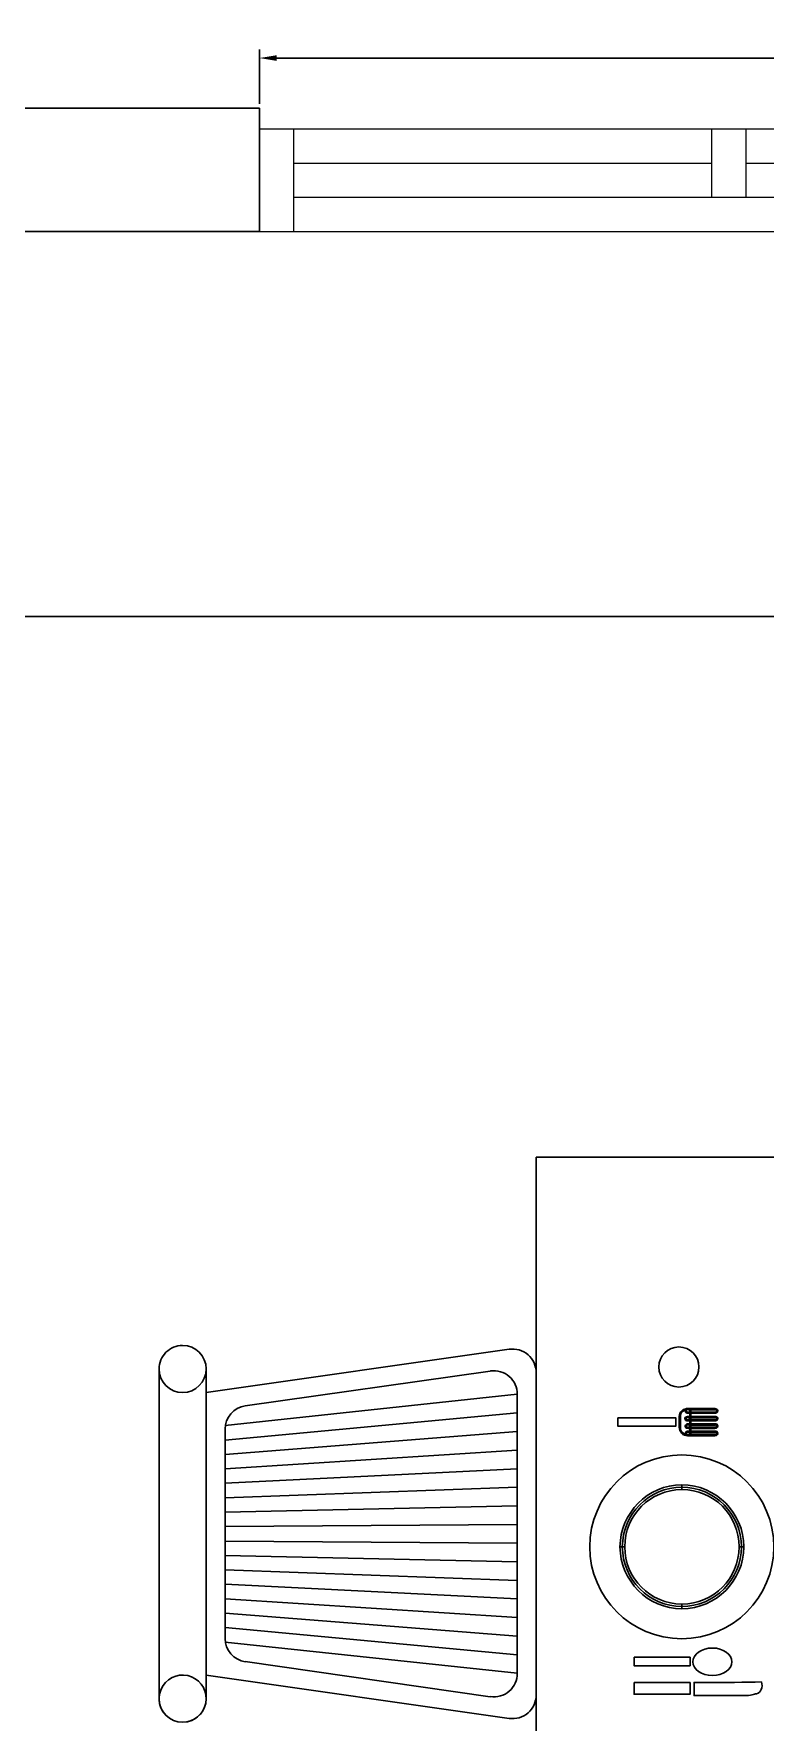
# Model space of a CAD drawing. Header units: millimetres. Extents: x -3817 to 5248, y 289 to 3424.
# Drawn here: x 2109.3 to 2215.9, y 2094.7 to 2341 of the extents above; entities that cross this region are included whole.
import ezdxf

# ---------------------------------------------------------------- set-up
doc = ezdxf.new("R2010")
doc.units = ezdxf.units.MM
for name, color, linetype, lineweight in [('1 FENETRES', 191, 'Continuous', 15), ('AMENAGEMENT', 8, 'Continuous', 9), ('FENETRE', 191, 'Continuous', 5), ('Mobilier', 8, 'Continuous', 25)]:
    doc.layers.add(name, color=color, linetype=linetype, lineweight=lineweight)
doc.styles.get("Standard").update_dxf_attribs({"font": 'arial.ttf'})
doc.dimstyles.new('ISO-25', dxfattribs={"dimtxt": 2.5, "dimasz": 2.5, "dimexe": 1.25, "dimexo": 0.625, "dimtad": 1, "dimtxsty": 'Standard', "dimcen": 2.5, "dimadec": 0, "dimazin": 0, "dimtfac": 1, "dimtmove": 0, "dimatfit": 3, "dimfxl": 1, "dimarcsym": 0})

# ---------------------------------------------------------------- blocks, each defined once
blk = doc.blocks.new('200aa')
at = {"layer": '1 FENETRES'}
for p, q in [((6125.4, 123.99), (6325.4, 123.99)), ((6125.4, 108.99), (6125.4, 123.99)), ((6130.4, 108.99), (6130.4, 123.99)), ((6191.3, 113.99), (6191.3, 123.99)), ((6196.3, 113.99), (6196.3, 123.99)), ((6254.5, 113.99), (6254.5, 123.99)), ((6259.5, 113.99), (6259.5, 123.99)), ((6320.4, 108.99), (6320.4, 123.99)), ((6325.4, 108.99), (6325.4, 123.99)), ((6130.4, 118.99), (6191.3, 118.99)), ((6196.3, 118.99), (6254.5, 118.99)), ((6259.5, 118.99), (6320.4, 118.99)), ((6130.4, 113.99), (6320.4, 113.99)), ((6125.4, 108.99), (6325.4, 108.99))]:
    blk.add_line(p, q, dxfattribs=at)
blk = doc.blocks.new('salle à manger_01')
at = {"layer": 'Mobilier'}
for p, q in [((100.45, -44.48), (100.45, 45.52)), ((-97.39, -44.48), (100.45, -44.48)), ((43.33, -44.48), (77.57, -44.48)), ((48.96, -77.45), (45.64, -46.48)), ((75.26, -46.48), (45.64, -46.48)), ((50.5, -77.48), (47.61, -46.48)), ((52.03, -77.48), (49.59, -46.48)), ((53.56, -77.48), (51.56, -46.48)), ((55.09, -77.48), (53.54, -46.48)), ((56.62, -77.48), (55.51, -46.48)), ((58.15, -77.48), (57.49, -46.48)), ((59.68, -77.48), (59.46, -46.48)), ((61.21, -77.48), (61.44, -46.48)), ((62.75, -77.48), (63.41, -46.48)), ((64.28, -77.48), (65.39, -46.48)), ((65.81, -77.48), (67.36, -46.48)), ((67.34, -77.48), (69.34, -46.48)), ((71.31, -46.48), (68.87, -77.48)), ((70.4, -77.48), (73.28, -46.48)), ((71.94, -77.45), (75.26, -46.48)), ((45.45, -79.48), (40.86, -47.34)), ((75.45, -79.48), (80.04, -47.34)), ((46.88, -75.34), (43.16, -49.34)), ((74.02, -75.34), (77.73, -49.34)), ((71.55, -77.48), (49.35, -77.48)), ((77.95, -79.48), (42.95, -79.48)), ((40.45, -81.98), (40.45, -81.98)), ((80.45, -81.98), (80.45, -81.98)), ((77.95, -84.48), (42.95, -84.48))]:
    blk.add_line(p, q, dxfattribs=at)
for points in [[(43.48, -21.11), (43.55, -20.94), (43.65, -20.8), (43.78, -20.69), (43.93, -20.6), (44.11, -20.53), (44.3, -20.52), (44.51, -20.53), (44.73, -20.58), (44.71, -21.26), (44.7, -21.94), (44.69, -22.67), (44.67, -23.45), (44.67, -24.32), (44.67, -25.72), (44.67, -27.05), (44.67, -27.72), (44.47, -27.73), (44.26, -27.73), (44.06, -27.73), (43.87, -27.73), (43.69, -27.73), (43.52, -27.72), (43.38, -27.72), (43.27, -27.72), (43.28, -27.2), (43.29, -26.69), (43.29, -26.2), (43.28, -25.78), (43.28, -25.08), (43.28, -24.03), (43.27, -23), (43.27, -22.4), (43.28, -22.17), (43.3, -21.95), (43.33, -21.76), (43.35, -21.59), (43.39, -21.45), (43.43, -21.33), (43.46, -21.22), (43.48, -21.11), (43.48, -21.11)], [(52.99, -29.03), (52.99, -29.03), (53.03, -28.39), (53.13, -27.79), (53.26, -27.21), (53.48, -26.66), (53.73, -26.13), (54.03, -25.61), (54.38, -25.15), (54.78, -24.73), (55.21, -24.33), (55.67, -23.98), (56.17, -23.68), (56.71, -23.43), (57.26, -23.22), (57.85, -23.08), (58.44, -22.98), (59.07, -22.95), (59.07, -22.45), (58.4, -22.48), (57.76, -22.58), (57.12, -22.75), (56.51, -22.97), (55.94, -23.25), (55.41, -23.58), (54.91, -23.97), (54.44, -24.37), (54.01, -24.85), (53.63, -25.35), (53.29, -25.9), (53.01, -26.46), (52.79, -27.08), (52.63, -27.69), (52.53, -28.36), (52.49, -29.03), (52.49, -29.03), (52.99, -29.03)], [(59.07, -35.34), (59.72, -35.3), (60.34, -35.2), (60.95, -35.05), (61.53, -34.84), (62.08, -34.57), (62.6, -34.25), (63.08, -33.89), (63.53, -33.49), (63.95, -33.04), (64.31, -32.56), (64.63, -32.04), (64.9, -31.47), (65.11, -30.91), (65.26, -30.29), (65.36, -29.68), (65.4, -29.03), (65.36, -28.38), (65.26, -27.74), (65.11, -27.15), (64.9, -26.56), (64.63, -26.01), (64.31, -25.48), (63.95, -25), (63.53, -24.55), (63.08, -24.15), (62.6, -23.78), (62.08, -23.47), (61.53, -23.2), (60.95, -22.98), (60.34, -22.83), (59.72, -22.73), (59.07, -22.7), (58.42, -22.73), (57.81, -22.83), (57.19, -22.98), (56.61, -23.2), (56.06, -23.47), (55.54, -23.78), (55.06, -24.15), (54.61, -24.55), (54.19, -25), (53.83, -25.48), (53.51, -26.01), (53.24, -26.56), (53.03, -27.15), (52.88, -27.74), (52.78, -28.38), (52.74, -29.03), (52.78, -29.68), (52.88, -30.29), (53.03, -30.91), (53.24, -31.47), (53.51, -32.04), (53.83, -32.56), (54.19, -33.04), (54.61, -33.49), (55.06, -33.89), (55.54, -34.25), (56.06, -34.57), (56.61, -34.84), (57.19, -35.05), (57.81, -35.2), (58.42, -35.3), (59.07, -35.34), (59.07, -35.34)], [(59.07, -22.95), (59.07, -22.95), (59.7, -22.98), (60.29, -23.08), (60.88, -23.22), (61.43, -23.43), (61.97, -23.68), (62.47, -23.98), (62.93, -24.33), (63.37, -24.73), (63.76, -25.15), (64.11, -25.61), (64.41, -26.13), (64.66, -26.66), (64.88, -27.21), (65.01, -27.79), (65.11, -28.39), (65.15, -29.03), (65.65, -29.03), (65.61, -28.36), (65.51, -27.69), (65.35, -27.08), (65.13, -26.46), (64.85, -25.9), (64.51, -25.35), (64.13, -24.85), (63.7, -24.37), (63.23, -23.97), (62.73, -23.58), (62.2, -23.25), (61.63, -22.97), (61.02, -22.75), (60.39, -22.58), (59.74, -22.48), (59.07, -22.45), (59.07, -22.45), (59.07, -22.95)], [(46.86, -27.86), (47.16, -27.82), (47.43, -27.69), (47.68, -27.5), (47.9, -27.26), (48.08, -26.95), (48.21, -26.59), (48.3, -26.2), (48.32, -25.78), (48.3, -25.36), (48.21, -24.98), (48.08, -24.63), (47.9, -24.32), (47.68, -24.07), (47.43, -23.87), (47.16, -23.75), (46.86, -23.71), (46.57, -23.75), (46.3, -23.87), (46.04, -24.07), (45.83, -24.32), (45.65, -24.63), (45.52, -24.98), (45.43, -25.36), (45.4, -25.78), (45.43, -26.2), (45.52, -26.59), (45.65, -26.95), (45.83, -27.26), (46.04, -27.5), (46.3, -27.69), (46.57, -27.82), (46.86, -27.86), (46.86, -27.86)], [(70.99, -25.57), (70.99, -25.57), (70.98, -25.45), (71, -25.39), (71.03, -25.35), (71.1, -25.34), (71.1, -25.21), (70.98, -25.25), (70.9, -25.34), (70.87, -25.45), (70.86, -25.57), (70.86, -25.57), (70.86, -25.57), (70.89, -25.61), (70.92, -25.62), (70.96, -25.61), (70.99, -25.57), (70.99, -25.57)], [(70.99, -28.33), (70.99, -28.33), (70.99, -25.57), (70.86, -25.57), (70.86, -28.33), (70.86, -28.33), (70.86, -28.33), (70.89, -28.37), (70.92, -28.39), (70.96, -28.37), (70.99, -28.33), (70.99, -28.33)], [(71.1, -28.63), (71.21, -28.6), (71.26, -28.53), (71.28, -28.42), (71.28, -28.3), (71.28, -25.53), (71.28, -25.41), (71.26, -25.34), (71.21, -25.29), (71.1, -25.27), (71.1, -25.27), (71, -25.3), (70.95, -25.36), (70.92, -25.45), (70.92, -25.57), (70.92, -28.33), (70.92, -28.45), (70.95, -28.54), (71, -28.6), (71.1, -28.63), (71.1, -28.63), (71.1, -28.63)], [(71.1, -25.34), (71.1, -25.34), (71.19, -25.34), (71.21, -25.36), (71.23, -25.41), (71.22, -25.53), (71.35, -25.53), (71.33, -25.41), (71.31, -25.31), (71.22, -25.24), (71.1, -25.21), (71.1, -25.21), (71.1, -25.21), (71.07, -25.24), (71.05, -25.27), (71.07, -25.31), (71.1, -25.34), (71.1, -25.34)], [(71.1, -25.34), (71.1, -25.27), (71.1, -25.27), (71.1, -25.27), (71.1, -25.27), (71.1, -25.21), (71.1, -25.21), (71.07, -25.24), (71.05, -25.27), (71.07, -25.31), (71.1, -25.34), (71.1, -25.34)], [(71.22, -25.53), (71.22, -25.53), (71.22, -28.3), (71.35, -28.3), (71.35, -25.53), (71.35, -25.53), (71.35, -25.53), (71.32, -25.49), (71.28, -25.47), (71.24, -25.49), (71.22, -25.53), (71.22, -25.53)], [(71.77, -25.57), (71.77, -25.57), (71.76, -25.45), (71.78, -25.39), (71.81, -25.35), (71.89, -25.34), (71.89, -25.21), (71.76, -25.25), (71.68, -25.34), (71.65, -25.45), (71.64, -25.57), (71.64, -25.57), (71.64, -25.57), (71.67, -25.61), (71.71, -25.62), (71.74, -25.61), (71.77, -25.57), (71.77, -25.57)], [(71.77, -28.33), (71.77, -28.33), (71.77, -25.57), (71.64, -25.57), (71.64, -28.33), (71.64, -28.33), (71.64, -28.33), (71.67, -28.37), (71.71, -28.39), (71.74, -28.37), (71.77, -28.33), (71.77, -28.33)], [(71.89, -28.63), (71.97, -28.6), (72.04, -28.53), (72.06, -28.42), (72.06, -28.3), (72.06, -25.53), (72.06, -25.41), (72.04, -25.34), (71.97, -25.29), (71.89, -25.27), (71.89, -25.27), (71.78, -25.3), (71.73, -25.36), (71.71, -25.45), (71.71, -25.57), (71.71, -28.33), (71.71, -28.45), (71.73, -28.54), (71.78, -28.6), (71.89, -28.63), (71.89, -28.63), (71.89, -28.63)], [(71.89, -25.34), (71.89, -25.34), (71.96, -25.34), (71.99, -25.36), (72.01, -25.41), (72, -25.53), (72.13, -25.53), (72.12, -25.41), (72.09, -25.31), (71.99, -25.24), (71.89, -25.21), (71.89, -25.21), (71.89, -25.21), (71.85, -25.24), (71.83, -25.27), (71.85, -25.31), (71.89, -25.34), (71.89, -25.34)], [(71.89, -25.34), (71.89, -25.27), (71.89, -25.27), (71.89, -25.27), (71.89, -25.27), (71.89, -25.21), (71.89, -25.21), (71.85, -25.24), (71.83, -25.27), (71.85, -25.31), (71.89, -25.34), (71.89, -25.34)], [(72, -25.53), (72, -25.53), (72, -28.3), (72.13, -28.3), (72.13, -25.53), (72.13, -25.53), (72.13, -25.53), (72.1, -25.49), (72.06, -25.47), (72.03, -25.49), (72, -25.53), (72, -25.53)], [(72.56, -25.58), (72.56, -25.58), (72.55, -25.47), (72.58, -25.4), (72.6, -25.36), (72.68, -25.35), (72.68, -25.22), (72.55, -25.26), (72.47, -25.35), (72.45, -25.47), (72.44, -25.58), (72.44, -25.58), (72.44, -25.58), (72.46, -25.62), (72.5, -25.63), (72.54, -25.62), (72.56, -25.58), (72.56, -25.58)], [(72.56, -28.36), (72.56, -28.36), (72.56, -25.58), (72.44, -25.58), (72.44, -28.36), (72.44, -28.36), (72.44, -28.36), (72.46, -28.4), (72.5, -28.41), (72.54, -28.4), (72.56, -28.36), (72.56, -28.36)], [(72.68, -28.65), (72.77, -28.63), (72.82, -28.54), (72.85, -28.44), (72.85, -28.31), (72.85, -25.54), (72.85, -25.43), (72.82, -25.35), (72.77, -25.3), (72.68, -25.29), (72.68, -25.29), (72.58, -25.31), (72.53, -25.38), (72.5, -25.47), (72.5, -25.58), (72.5, -28.36), (72.5, -28.48), (72.53, -28.56), (72.58, -28.63), (72.68, -28.65), (72.68, -28.65), (72.68, -28.65)], [(72.68, -25.35), (72.68, -25.35), (72.74, -25.35), (72.77, -25.38), (72.79, -25.43), (72.78, -25.54), (72.91, -25.54), (72.9, -25.43), (72.87, -25.32), (72.79, -25.25), (72.68, -25.22), (72.68, -25.22), (72.68, -25.22), (72.64, -25.25), (72.63, -25.29), (72.64, -25.32), (72.68, -25.35), (72.68, -25.35)], [(72.68, -25.35), (72.68, -25.29), (72.68, -25.29), (72.68, -25.29), (72.68, -25.29), (72.68, -25.22), (72.68, -25.22), (72.64, -25.25), (72.63, -25.29), (72.64, -25.32), (72.68, -25.35), (72.68, -25.35)], [(72.78, -25.54), (72.78, -25.54), (72.78, -28.31), (72.91, -28.31), (72.91, -25.54), (72.91, -25.54), (72.91, -25.54), (72.88, -25.5), (72.85, -25.48), (72.81, -25.5), (72.78, -25.54), (72.78, -25.54)], [(73.38, -25.57), (73.38, -25.57), (73.37, -25.45), (73.4, -25.39), (73.42, -25.35), (73.5, -25.34), (73.5, -25.21), (73.37, -25.25), (73.29, -25.34), (73.27, -25.45), (73.26, -25.57), (73.26, -25.57), (73.26, -25.57), (73.28, -25.61), (73.32, -25.62), (73.36, -25.61), (73.38, -25.57), (73.38, -25.57)], [(73.38, -28.33), (73.38, -28.33), (73.38, -25.57), (73.26, -25.57), (73.26, -28.33), (73.26, -28.33), (73.26, -28.33), (73.28, -28.37), (73.32, -28.39), (73.36, -28.37), (73.38, -28.33), (73.38, -28.33)], [(73.5, -28.63), (73.6, -28.6), (73.65, -28.53), (73.68, -28.42), (73.68, -28.3), (73.68, -25.53), (73.68, -25.41), (73.65, -25.34), (73.6, -25.29), (73.5, -25.27), (73.5, -25.27), (73.4, -25.3), (73.34, -25.36), (73.32, -25.45), (73.32, -25.57), (73.32, -28.33), (73.32, -28.45), (73.34, -28.54), (73.4, -28.6), (73.5, -28.63), (73.5, -28.63), (73.5, -28.63)], [(73.5, -25.34), (73.5, -25.34), (73.59, -25.34), (73.6, -25.36), (73.63, -25.41), (73.61, -25.53), (73.74, -25.53), (73.73, -25.41), (73.7, -25.31), (73.61, -25.24), (73.5, -25.21), (73.5, -25.21), (73.5, -25.21), (73.46, -25.24), (73.45, -25.27), (73.46, -25.31), (73.5, -25.34), (73.5, -25.34)], [(73.5, -25.34), (73.5, -25.27), (73.5, -25.27), (73.5, -25.27), (73.5, -25.27), (73.5, -25.21), (73.5, -25.21), (73.46, -25.24), (73.45, -25.27), (73.46, -25.31), (73.5, -25.34), (73.5, -25.34)], [(73.61, -25.53), (73.61, -25.53), (73.61, -28.3), (73.74, -28.3), (73.74, -25.53), (73.74, -25.53), (73.74, -25.53), (73.72, -25.49), (73.68, -25.47), (73.64, -25.49), (73.61, -25.53), (73.61, -25.53)], [(44.65, -34.09), (44.65, -28.16), (43.41, -28.16), (43.41, -34.09), (44.65, -34.09), (44.65, -34.09)], [(47.35, -34.09), (47.35, -28.16), (46.45, -28.16), (46.45, -34.09), (47.35, -34.09), (47.35, -34.09)], [(70.92, -28.07), (70.86, -28.13), (70.86, -28.41), (70.99, -28.41), (70.99, -28.13), (70.92, -28.19), (70.99, -28.13), (70.96, -28.09), (70.92, -28.07), (70.89, -28.09), (70.86, -28.13), (70.92, -28.07)], [(71.1, -28.56), (71.1, -28.56), (71.03, -28.55), (71, -28.51), (70.98, -28.45), (70.99, -28.33), (70.86, -28.33), (70.87, -28.45), (70.9, -28.56), (70.98, -28.65), (71.1, -28.69), (71.1, -28.69), (71.1, -28.69), (71.14, -28.67), (71.17, -28.63), (71.14, -28.59), (71.1, -28.56), (71.1, -28.56)], [(70.86, -28.41), (70.86, -28.41), (70.89, -28.59), (70.94, -28.76), (71.01, -28.91), (71.12, -29.05), (71.26, -29.15), (71.41, -29.23), (71.59, -29.28), (71.77, -29.31), (71.77, -29.18), (71.59, -29.18), (71.44, -29.13), (71.31, -29.05), (71.19, -28.97), (71.12, -28.86), (71.04, -28.73), (70.99, -28.59), (70.99, -28.41), (70.99, -28.41), (70.99, -28.41), (70.96, -28.37), (70.92, -28.35), (70.89, -28.37), (70.86, -28.41), (70.86, -28.41)], [(73.77, -28.13), (73.7, -28.07), (73.63, -28.07), (73.51, -28.07), (73.37, -28.07), (73.2, -28.07), (73.01, -28.07), (72.81, -28.07), (72.6, -28.07), (72.37, -28.07), (72.15, -28.07), (71.94, -28.07), (71.72, -28.07), (71.51, -28.07), (71.33, -28.07), (71.17, -28.07), (71.03, -28.07), (70.92, -28.07), (70.92, -28.19), (71.03, -28.19), (71.17, -28.19), (71.33, -28.19), (71.51, -28.19), (71.72, -28.19), (71.94, -28.19), (72.15, -28.19), (72.37, -28.19), (72.6, -28.19), (72.81, -28.19), (73.01, -28.19), (73.2, -28.19), (73.37, -28.19), (73.51, -28.19), (73.63, -28.19), (73.7, -28.19), (73.64, -28.13), (73.7, -28.19), (73.74, -28.17), (73.77, -28.13), (73.74, -28.09), (73.7, -28.07), (73.77, -28.13)], [(70.92, -28.13), (71.03, -28.13), (71.17, -28.13), (71.33, -28.13), (71.51, -28.13), (71.72, -28.13), (71.94, -28.13), (72.15, -28.13), (72.37, -28.13), (72.6, -28.13), (72.81, -28.13), (73.01, -28.13), (73.2, -28.13), (73.37, -28.13), (73.51, -28.13), (73.63, -28.13), (73.7, -28.13), (73.7, -28.36), (73.69, -28.54), (73.65, -28.71), (73.58, -28.86), (73.49, -28.99), (73.37, -29.09), (73.23, -29.18), (73.08, -29.23), (72.9, -29.24), (71.77, -29.24), (71.59, -29.23), (71.42, -29.18), (71.28, -29.1), (71.16, -29.01), (71.07, -28.88), (70.99, -28.74), (70.94, -28.59), (70.92, -28.41), (70.92, -28.13), (70.92, -28.13)], [(71.22, -28.3), (71.22, -28.3), (71.23, -28.42), (71.21, -28.51), (71.18, -28.55), (71.1, -28.56), (71.1, -28.69), (71.23, -28.65), (71.31, -28.54), (71.33, -28.42), (71.35, -28.3), (71.35, -28.3), (71.35, -28.3), (71.32, -28.26), (71.28, -28.23), (71.24, -28.26), (71.22, -28.3), (71.22, -28.3)], [(71.1, -28.56), (71.1, -28.63), (71.1, -28.63), (71.1, -28.63), (71.1, -28.63), (71.1, -28.69), (71.1, -28.69), (71.14, -28.67), (71.17, -28.63), (71.14, -28.59), (71.1, -28.56), (71.1, -28.56)], [(71.89, -28.56), (71.89, -28.56), (71.81, -28.55), (71.78, -28.51), (71.76, -28.45), (71.77, -28.33), (71.64, -28.33), (71.65, -28.45), (71.68, -28.56), (71.76, -28.65), (71.89, -28.69), (71.89, -28.69), (71.89, -28.69), (71.92, -28.67), (71.95, -28.63), (71.92, -28.59), (71.89, -28.56), (71.89, -28.56)], [(72, -28.3), (72, -28.3), (72.01, -28.42), (71.99, -28.5), (71.95, -28.55), (71.89, -28.56), (71.89, -28.69), (72, -28.65), (72.09, -28.55), (72.12, -28.42), (72.13, -28.3), (72.13, -28.3), (72.13, -28.3), (72.1, -28.26), (72.06, -28.23), (72.03, -28.26), (72, -28.3), (72, -28.3)], [(71.89, -28.56), (71.89, -28.63), (71.89, -28.63), (71.89, -28.63), (71.89, -28.63), (71.89, -28.69), (71.89, -28.69), (71.92, -28.67), (71.95, -28.63), (71.92, -28.59), (71.89, -28.56), (71.89, -28.56)], [(72.68, -28.59), (72.68, -28.59), (72.6, -28.58), (72.58, -28.54), (72.55, -28.48), (72.56, -28.36), (72.44, -28.36), (72.45, -28.48), (72.47, -28.59), (72.55, -28.68), (72.68, -28.72), (72.68, -28.72), (72.68, -28.72), (72.72, -28.69), (72.74, -28.65), (72.72, -28.62), (72.68, -28.59), (72.68, -28.59)], [(72.78, -28.31), (72.78, -28.31), (72.79, -28.44), (72.77, -28.53), (72.73, -28.59), (72.68, -28.59), (72.68, -28.72), (72.81, -28.67), (72.87, -28.55), (72.9, -28.44), (72.91, -28.31), (72.91, -28.31), (72.91, -28.31), (72.88, -28.27), (72.85, -28.24), (72.81, -28.27), (72.78, -28.31), (72.78, -28.31)], [(72.68, -28.59), (72.68, -28.65), (72.68, -28.65), (72.68, -28.65), (72.68, -28.65), (72.68, -28.72), (72.68, -28.72), (72.72, -28.69), (72.74, -28.65), (72.72, -28.62), (72.68, -28.59), (72.68, -28.59)], [(72.9, -29.31), (72.9, -29.31), (73.08, -29.28), (73.26, -29.23), (73.4, -29.13), (73.52, -29.03), (73.63, -28.88), (73.7, -28.72), (73.74, -28.54), (73.77, -28.36), (73.64, -28.36), (73.64, -28.54), (73.6, -28.69), (73.52, -28.83), (73.45, -28.95), (73.34, -29.05), (73.2, -29.13), (73.08, -29.18), (72.9, -29.18), (72.9, -29.18), (72.9, -29.18), (72.86, -29.2), (72.85, -29.24), (72.86, -29.28), (72.9, -29.31), (72.9, -29.31)], [(73.5, -28.56), (73.5, -28.56), (73.42, -28.55), (73.4, -28.51), (73.37, -28.45), (73.38, -28.33), (73.26, -28.33), (73.27, -28.45), (73.29, -28.56), (73.37, -28.65), (73.5, -28.69), (73.5, -28.69), (73.5, -28.69), (73.54, -28.67), (73.56, -28.63), (73.54, -28.59), (73.5, -28.56), (73.5, -28.56)], [(73.61, -28.3), (73.61, -28.3), (73.63, -28.42), (73.6, -28.51), (73.58, -28.55), (73.5, -28.56), (73.5, -28.69), (73.63, -28.65), (73.7, -28.54), (73.73, -28.42), (73.74, -28.3), (73.74, -28.3), (73.74, -28.3), (73.72, -28.26), (73.68, -28.23), (73.64, -28.26), (73.61, -28.3), (73.61, -28.3)], [(73.5, -28.56), (73.5, -28.63), (73.5, -28.63), (73.5, -28.63), (73.5, -28.63), (73.5, -28.69), (73.5, -28.69), (73.54, -28.67), (73.56, -28.63), (73.54, -28.59), (73.5, -28.56), (73.5, -28.56)], [(73.77, -28.36), (73.77, -28.36), (73.77, -28.13), (73.64, -28.13), (73.64, -28.36), (73.64, -28.36), (73.64, -28.36), (73.67, -28.4), (73.7, -28.41), (73.74, -28.4), (73.77, -28.36), (73.77, -28.36)], [(59.07, -35.09), (59.07, -35.09), (58.44, -35.05), (57.85, -34.95), (57.26, -34.82), (56.71, -34.6), (56.17, -34.35), (55.67, -34.05), (55.21, -33.7), (54.78, -33.31), (54.38, -32.89), (54.03, -32.42), (53.73, -31.92), (53.48, -31.37), (53.26, -30.84), (53.13, -30.24), (53.03, -29.66), (52.99, -29.03), (52.49, -29.03), (52.53, -29.69), (52.63, -30.34), (52.79, -30.97), (53.01, -31.57), (53.29, -32.16), (53.63, -32.69), (54.01, -33.19), (54.44, -33.67), (54.91, -34.07), (55.41, -34.45), (55.94, -34.79), (56.51, -35.07), (57.12, -35.29), (57.76, -35.45), (58.4, -35.55), (59.07, -35.59), (59.07, -35.59), (59.07, -35.09)], [(65.15, -29.03), (65.15, -29.03), (65.11, -29.66), (65.01, -30.24), (64.88, -30.84), (64.66, -31.37), (64.41, -31.92), (64.11, -32.42), (63.76, -32.89), (63.37, -33.31), (62.93, -33.7), (62.47, -34.05), (61.97, -34.35), (61.43, -34.6), (60.88, -34.82), (60.29, -34.95), (59.7, -35.05), (59.07, -35.09), (59.07, -35.59), (59.74, -35.55), (60.39, -35.45), (61.02, -35.29), (61.63, -35.07), (62.2, -34.79), (62.73, -34.45), (63.23, -34.07), (63.7, -33.67), (64.13, -33.19), (64.51, -32.69), (64.85, -32.16), (65.13, -31.57), (65.35, -30.97), (65.51, -30.34), (65.61, -29.69), (65.65, -29.03), (65.65, -29.03), (65.15, -29.03)], [(71.77, -29.31), (71.77, -29.31), (72.9, -29.31), (72.9, -29.18), (71.77, -29.18), (71.77, -29.18), (71.77, -29.18), (71.73, -29.2), (71.72, -29.24), (71.73, -29.28), (71.77, -29.31), (71.77, -29.31)], [(72.77, -35.8), (72.77, -29.67), (71.87, -29.67), (71.87, -35.8), (72.77, -35.8), (72.77, -35.8)]]:
    blk.add_lwpolyline(points, dxfattribs=at)
for centre, radius in [((59.07, -29.03), 9.76), ((78.16, -29.34), 2.13)]:
    blk.add_circle(centre, radius, dxfattribs=at)
for centre, start, end in [((43.33, -46.98), 90, 188.1301), ((77.57, -46.98), 351.8699, 90), ((45.64, -48.98), 90, 188.1301), ((75.26, -48.98), 351.8699, 90), ((49.35, -74.98), 188.1301, 270), ((71.55, -74.98), 270, 351.8699), ((42.95, -81.98), 225, 180), ((42.95, -81.98), 90, 180), ((77.95, -81.98), 0, 270), ((77.95, -81.98), 0, 90), ((42.95, -81.98), 180, 270), ((77.95, -81.98), 270, 0)]:
    blk.add_arc(centre, 2.5, start, end, dxfattribs=at)
blk = doc.blocks.new('*D117')
at = {"color": 0, "lineweight": -2, "transparency": 16777216}
for p, q in [((1992.22, 2311.5), (1992.22, 2254.75)), ((2492.22, 2311.5), (2492.22, 2254.75)), ((1994.72, 2256), (2489.72, 2256))]:
    blk.add_line(p, q, dxfattribs=at)
at = {"color": 0, "transparency": 16777216}
for points in [[(1994.72, 2256.42), (1994.72, 2255.59), (1992.22, 2256)], [(2489.72, 2256.42), (2489.72, 2255.59), (2492.22, 2256)]]:
    blk.add_solid(points, dxfattribs=at)
at = {"layer": 'Defpoints', "color": 0, "transparency": 16777216}
for p in [(1992.22, 2312.13), (2492.22, 2312.13), (2492.22, 2256)]:
    blk.add_point(p, dxfattribs=at)
at = {"color": 0, "transparency": 16777216, "insert": (2242.22, 2257.91), "char_height": 2.5, "attachment_point": 5}
blk.add_mtext('500', dxfattribs=at)
blk = doc.blocks.new('*D122')
at = {"color": 0, "lineweight": -2, "transparency": 16777216}
for p, q in [((2142.22, 2330.75), (2142.22, 2338.69)), ((2144.72, 2337.44), (2339.72, 2337.44)), ((2342.22, 2330.75), (2342.22, 2338.69))]:
    blk.add_line(p, q, dxfattribs=at)
at = {"color": 0, "transparency": 16777216}
for points in [[(2144.72, 2337.85), (2144.72, 2337.02), (2142.22, 2337.44)], [(2339.72, 2337.85), (2339.72, 2337.02), (2342.22, 2337.44)]]:
    blk.add_solid(points, dxfattribs=at)
at = {"layer": 'Defpoints', "color": 0, "transparency": 16777216}
for p in [(2342.22, 2337.44), (2142.22, 2330.13), (2342.22, 2330.13)]:
    blk.add_point(p, dxfattribs=at)
at = {"color": 0, "transparency": 16777216, "insert": (2242.22, 2339.34), "char_height": 2.5, "attachment_point": 5}
blk.add_mtext('200', dxfattribs=at)

msp = doc.modelspace()

# ---------------------------------------------------------------- linework, layer by layer
for p, q in [((1882.219, 2330.129), (2142.219, 2330.129)), ((2142.219, 2330.129), (2142.219, 2312.129)), ((1992.219, 2312.129), (2142.219, 2312.129))]:
    msp.add_line(p, q)

# ---------------------------------------------------------------- block references
at = {"layer": 'AMENAGEMENT', "xscale": -1.37376, "yscale": 1.37376, "zscale": 1.37376, "rotation": 270}
msp.add_blockref('salle à manger_01', (2243.629, 2039.171, 29.101), dxfattribs=at)
at = {"layer": 'FENETRE'}
msp.add_blockref('200aa', (-3983.184, 2203.141), dxfattribs=at)

# ---------------------------------------------------------------- dimensions: what is measured, and where the dimension line sits
for base, p1, p2, picture, middle in [((2342.219, 2337.436), (2142.219, 2330.129), (2342.219, 2330.129), '*D122', (2242.219, 2339.338)), ((2492.219, 2256.004), (1992.219, 2312.129), (2492.219, 2312.129), '*D117', (2242.219, 2257.905))]:
    dim = msp.add_linear_dim(base=base, p1=p1, p2=p2, dimstyle='ISO-25')
    dim.commit()
    dim.dimension.update_dxf_attribs({"geometry": picture, "text_midpoint": middle})

doc.saveas('drawing.dxf')
